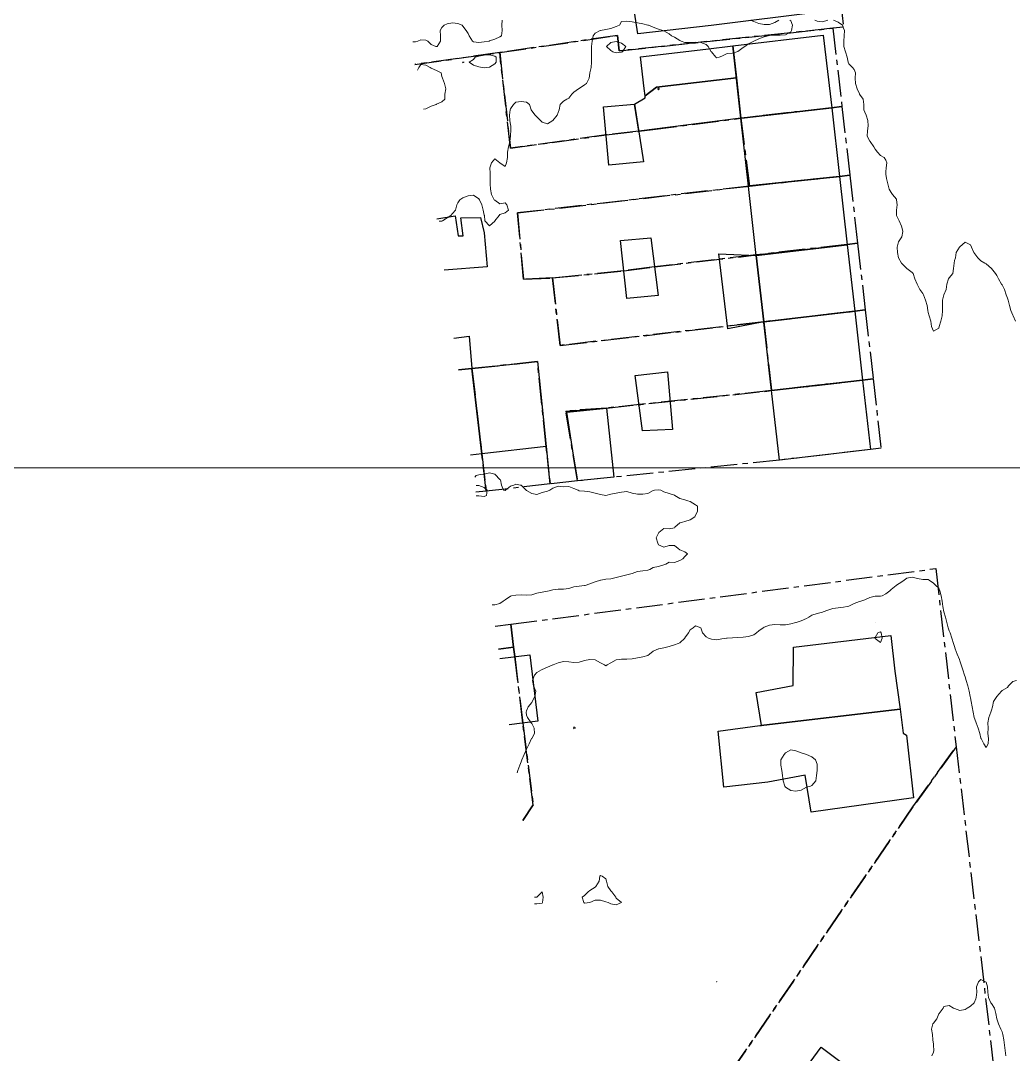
# Model space of a CAD drawing. Header units: centimetres. Extents: x 0 to 642158, y -847 to 649707.
# Drawn here: x 615771.9 to 615865.8, y 621031.9 to 621129.7 of the extents above; entities that cross this region are included whole.
import ezdxf

# ---------------------------------------------------------------- set-up
doc = ezdxf.new("R2010")
doc.units = ezdxf.units.CM
doc.header["$MEASUREMENT"] = 0
doc.linetypes.add('CENTERX2', pattern=[4, 2.5, -0.5, 0.5, -0.5])
doc.layers.add('MEV_grille', color=254, linetype='Continuous', lineweight=9)
doc.layers.add('WAL_topographie 0.5', color=253, linetype='Continuous', lineweight=20)
doc.layers.add('SPW_batiments', color=7, linetype='Continuous')
doc.layers.add('SPW_parcellaire cadastral', color=7, linetype='CENTERX2', lineweight=25, true_color=0xff0542)

# ---------------------------------------------------------------- blocks, each defined once
blk = doc.blocks.new('*U114')
at = {"layer": 'MEV_grille', "transparency": 33554687}
blk.add_lwpolyline([(-1338.461, 0), (1338.461, 0)], dxfattribs=at)
blk = doc.blocks.new('*U115')
at = {"layer": 'MEV_grille', "color": 0, "linetype": 'ByBlock', "lineweight": -2, "transparency": 16777216}
blk.add_blockref('*U114', (0, -1300), dxfattribs=at)

msp = doc.modelspace()

# ---------------------------------------------------------------- linework, layer by layer
at = {"layer": 'SPW_batiments'}
for points in [[(615847.596, 621130.527), (615837.233, 621129.244), (615830.283, 621128.442), (615829.847, 621131.302), (615827.966, 621131.079), (615827.734, 621133.252), (615831.235, 621133.674), (615846.947, 621135.144), (615847.596, 621130.527)], [(615848.627, 621121.455), (615840.365, 621120.494), (615840.038, 621120.456), (615839.267, 621127.315), (615847.824, 621128.329), (615848.627, 621121.455)], [(615832.065, 621123.402), (615830.977, 621122.562), (615830.895, 621123.266), (615830.546, 621126.254), (615836.733, 621127.007), (615839.267, 621127.315), (615839.608, 621124.283), (615832.065, 621123.402)], [(615830.377, 621119.227), (615829.99, 621121.8), (615830.998, 621122.378), (615830.977, 621122.562), (615832.065, 621123.402), (615839.608, 621124.283), (615840.038, 621120.456), (615840.038, 621120.453), (615830.377, 621119.227)], [(615830.811, 621116.337), (615827.554, 621116.006), (615827.057, 621121.536), (615829.99, 621121.8), (615830.811, 621116.337)], [(615849.366, 621114.951), (615841.164, 621114.078), (615840.94, 621114.058), (615840.851, 621114.034), (615840.761, 621114.029), (615840.038, 621120.456), (615840.365, 621120.494), (615848.627, 621121.455), (615849.366, 621114.951)], [(615850.103, 621108.464), (615841.498, 621107.463), (615840.795, 621113.727), (615840.763, 621114.01), (615840.851, 621114.034), (615840.94, 621114.058), (615841.164, 621114.078), (615849.366, 621114.951), (615850.103, 621108.464)], [(615811.281, 621110.937), (615813.007, 621111.213), (615813.298, 621109.316)], [(615813.298, 621109.316), (615813.763, 621109.334), (615813.561, 621111.03), (615815.421, 621111.062), (615815.763, 621109.617), (615816.022, 621106.409), (615811.975, 621106.082)], [(615832.22, 621103.698), (615829.247, 621103.391), (615828.643, 621108.876), (615831.508, 621109.137), (615832.22, 621103.698)], [(615850.815, 621102.197), (615842.204, 621101.195), (615841.498, 621107.463), (615850.103, 621108.464), (615850.815, 621102.197)], [(615842.204, 621101.195), (615838.811, 621100.52), (615837.966, 621107.625), (615841.499, 621107.463), (615842.204, 621101.195)], [(615851.555, 621095.685), (615842.936, 621094.683), (615842.204, 621101.195), (615850.815, 621102.197), (615851.555, 621095.685)], [(615812.892, 621099.661), (615814.334, 621099.834), (615814.6, 621096.777)], [(615814.6, 621096.777), (615815.538, 621088.703), (615814.475, 621088.583)], [(615821.626, 621089.387), (615815.538, 621088.703), (615814.6, 621096.777), (615820.789, 621097.426), (615821.626, 621089.387)], [(615833.575, 621091.015), (615830.733, 621090.863), (615830.028, 621096.127), (615833.082, 621096.45), (615833.575, 621091.015)], [(615852.301, 621089.112), (615843.676, 621088.108), (615842.936, 621094.683), (615851.555, 621095.685), (615852.301, 621089.112)], [(615828.024, 621086.491), (615824.574, 621086.139), (615823.562, 621092.644), (615827.339, 621093.036), (615828.024, 621086.491)], [(615854.615, 621068.136), (615855.093, 621064.548), (615842.213, 621063.025), (615841.989, 621062.999), (615841.474, 621066.124), (615844.992, 621066.792), (615845.021, 621070.42), (615854.229, 621071.497), (615854.615, 621068.136)], [(615817.225, 621069.336), (615820.059, 621069.686), (615820.839, 621063.393), (615818.122, 621063.057)], [(615855.397, 621062.272), (615855.706, 621062.065), (615856.379, 621056.156), (615846.676, 621054.803), (615846.106, 621058.294), (615842.601, 621057.633), (615838.432, 621057.166), (615837.878, 621062.453), (615841.84, 621062.979), (615841.989, 621062.999), (615842.213, 621063.025), (615855.093, 621064.548), (615855.397, 621062.272)], [(615854.661, 621027.281), (615844.124, 621012.791), (615836.821, 621017.788), (615847.635, 621032.546), (615854.661, 621027.281)]]:
    msp.add_lwpolyline(points, dxfattribs=at)
at = {"layer": 'SPW_parcellaire cadastral'}
for points in [[(615808.456, 621130.716), (615808.679, 621131.086), (615827.734, 621133.252), (615838.102, 621134.503), (615846.897, 621135.563), (615848.969, 621135.813), (615849.738, 621129.078), (615848.744, 621128.973), (615828.538, 621126.834), (615828.359, 621128.299), (615817.223, 621126.662)], [(615817.223, 621126.662), (615828.359, 621128.299), (615828.538, 621126.834), (615848.744, 621128.973), (615849.601, 621121.57), (615848.609, 621121.454), (615840.039, 621120.457), (615831.466, 621119.365), (615830.377, 621119.227), (615827.297, 621118.871), (615818.234, 621117.626), (615817.223, 621126.662)], [(615809.194, 621125.548), (615817.223, 621126.662), (615818.234, 621117.626), (615827.297, 621118.871), (615830.377, 621119.227), (615831.466, 621119.365), (615840.039, 621120.457), (615840.851, 621114.035), (615818.918, 621111.497), (615819.469, 621105.219), (615822.203, 621105.34), (615822.952, 621098.956), (615842.205, 621101.195), (615842.936, 621094.683), (615827.34, 621093.036), (615823.485, 621092.75), (615824.575, 621086.139), (615821.995, 621085.849), (615821.626, 621089.388), (615820.789, 621097.426), (615814.601, 621096.777), (615813.324, 621096.643)], [(615817.223, 621126.662), (615809.194, 621125.548)], [(615850.345, 621115.062), (615849.352, 621114.949), (615840.851, 621114.035), (615840.039, 621120.457), (615848.609, 621121.454), (615849.601, 621121.57), (615850.345, 621115.062)], [(615840.851, 621114.035), (615849.352, 621114.949), (615850.345, 621115.062), (615851.079, 621108.635), (615850.086, 621108.52), (615841.493, 621107.521), (615831.867, 621106.402), (615828.959, 621106.011), (615822.203, 621105.34), (615819.469, 621105.219), (615818.918, 621111.497), (615840.851, 621114.035)], [(615842.205, 621101.195), (615822.952, 621098.956), (615822.203, 621105.34), (615828.959, 621106.011), (615831.867, 621106.402), (615841.493, 621107.521), (615850.086, 621108.52), (615851.079, 621108.635), (615851.801, 621102.311), (615850.808, 621102.195), (615842.205, 621101.195)], [(615842.936, 621094.683), (615842.205, 621101.195), (615850.808, 621102.195), (615851.801, 621102.311), (615852.545, 621095.801), (615851.555, 621095.685), (615842.936, 621094.683)], [(615813.324, 621096.643), (615814.601, 621096.777), (615815.539, 621088.703), (615815.949, 621085.169), (615814.978, 621085.06)], [(615815.949, 621085.169), (615815.539, 621088.703), (615814.601, 621096.777), (615820.789, 621097.426), (615821.626, 621089.388), (615821.995, 621085.849), (615815.949, 621085.169)], [(615842.936, 621094.683), (615851.555, 621095.685), (615852.545, 621095.801), (615853.295, 621089.228), (615852.302, 621089.113), (615843.676, 621088.108), (615828.024, 621086.492), (615824.575, 621086.139), (615823.485, 621092.75), (615827.34, 621093.036), (615842.936, 621094.683)], [(615819.415, 621054), (615820.376, 621055.501), (615819.42, 621063.218), (615818.64, 621069.511), (615818.53, 621070.397), (615818.261, 621072.57), (615858.477, 621077.846), (615860.403, 621060.988), (615856.316, 621055.31), (615825.623, 621010.549)], [(615816.79, 621072.378), (615818.261, 621072.57), (615818.53, 621070.397), (615817.1, 621070.209)], [(615817.1, 621070.209), (615818.53, 621070.397)], [(615818.53, 621070.397), (615818.64, 621069.511), (615819.42, 621063.218), (615820.376, 621055.501), (615819.415, 621054)], [(615825.623, 621010.549), (615856.316, 621055.31), (615860.403, 621060.988), (615864.18, 621028.664), (615829.702, 620981.993)]]:
    msp.add_lwpolyline(points, dxfattribs=at)
at = {"layer": 'WAL_topographie 0.5'}
for points in [[(615809, 621127.677), (615809.25, 621127.677), (615809.478, 621127.75), (615809.75, 621127.874), (615810.25, 621127.854), (615810.409, 621127.75), (615810.75, 621127.448), (615811.17, 621127.25), (615811.25, 621127.229), (615811.305, 621127.25), (615811.609, 621127.75), (615811.631, 621128.25), (615811.578, 621128.75), (615811.75, 621129.053), (615811.958, 621129.25), (615812.25, 621129.378), (615812.75, 621129.471), (615813.25, 621129.43), (615813.659, 621129.25), (615813.75, 621129.163), (615814.056, 621128.75), (615814.25, 621128.477), (615814.341, 621128.25), (615814.658, 621127.75), (615814.75, 621127.692), (615815.25, 621127.608), (615815.75, 621127.693), (615816.228, 621127.75), (615816.25, 621127.769), (615816.75, 621127.93), (615817.25, 621128.159), (615817.398, 621128.25), (615817.446, 621128.75), (615817.427, 621129.25), (615817.45, 621129.75)], [(615811.5, 621110.713), (615811.75, 621110.713), (615811.816, 621110.75), (615812.25, 621111.032), (615812.586, 621111.25), (615812.75, 621111.446), (615813.042, 621111.75), (615813.175, 621112.25), (615813.25, 621112.454), (615813.436, 621112.75), (615813.75, 621112.933), (615814.25, 621113.101), (615814.75, 621113.181), (615815.25, 621112.823), (615815.307, 621112.75), (615815.519, 621112.25), (615815.664, 621111.75), (615815.75, 621111.295), (615815.769, 621111.25), (615815.808, 621110.75), (615816.25, 621110.271), (615816.75, 621110.728), (615816.77, 621110.75), (615817.167, 621111.25), (615817.25, 621111.35), (615817.75, 621111.5), (615818.058, 621111.75), (615817.886, 621112.25), (615817.75, 621112.464), (615817.25, 621112.361), (615816.75, 621112.694), (615816.713, 621112.75), (615816.452, 621113.25), (615816.344, 621113.75), (615816.319, 621114.25), (615816.335, 621114.75), (615816.313, 621115.25), (615816.302, 621115.75), (615816.432, 621116.25), (615816.75, 621116.609), (615817.25, 621116.25), (615817.25, 621116.25), (615817.75, 621115.904), (615817.862, 621116.25), (615817.956, 621116.75), (615817.956, 621117.25), (615818.06, 621117.75), (615818.177, 621118.25), (615818.241, 621118.75), (615818.25, 621118.875), (615818.283, 621119.25), (615818.263, 621119.75), (615818.25, 621119.821), (615818.185, 621120.25), (615818.142, 621120.75), (615818.224, 621121.25), (615818.25, 621121.35), (615818.516, 621121.75), (615818.75, 621121.992), (615819.25, 621122.032), (615819.75, 621121.987), (615820.04, 621121.75), (615820.193, 621121.25), (615820.25, 621121.155), (615820.577, 621120.75), (615820.75, 621120.605), (615821.073, 621120.25), (615821.25, 621120.092), (615821.75, 621119.926), (615822.25, 621120.25), (615822.25, 621120.25), (615822.669, 621120.75), (615822.75, 621121), (615822.85, 621121.25), (615822.945, 621121.75), (615823.25, 621122.083), (615823.573, 621122.25), (615823.75, 621122.35), (615824.036, 621122.75), (615824.25, 621122.926), (615824.684, 621123.25), (615824.75, 621123.283), (615825.25, 621123.616), (615825.425, 621123.75), (615825.679, 621124.25), (615825.75, 621124.708), (615825.754, 621124.75), (615825.866, 621125.25), (615825.917, 621125.75), (615825.899, 621126.25), (615825.894, 621126.75), (615825.92, 621127.25), (615825.958, 621127.75), (615826.06, 621128.25), (615826.25, 621128.5), (615826.717, 621128.75), (615826.75, 621128.767), (615827.25, 621128.85), (615827.75, 621128.95), (615828.25, 621129.148), (615828.553, 621129.25), (615828.75, 621129.607), (615829.25, 621129.637), (615829.75, 621129.573), (615830.25, 621129.481), (615830.75, 621129.381), (615831.25, 621129.26), (615831.283, 621129.25), (615831.75, 621129.066), (615832.25, 621128.889), (615832.661, 621128.75), (615832.75, 621128.713), (615833.25, 621128.448), (615833.459, 621128.25), (615833.75, 621128.124), (615834.25, 621127.827), (615834.394, 621127.75), (615834.75, 621127.628), (615835.25, 621127.628), (615835.75, 621127.667), (615836.25, 621127.631), (615836.75, 621127.44), (615836.944, 621127.25), (615837.242, 621126.75), (615837.25, 621126.735), (615837.684, 621126.25), (615837.75, 621126.179), (615837.977, 621126.25), (615838.25, 621126.329), (615838.75, 621126.598), (615839.25, 621126.625), (615839.65, 621126.75), (615839.75, 621126.778), (615840.25, 621127.147), (615840.402, 621127.25), (615840.75, 621127.5), (615841.25, 621127.75), (615841.25, 621127.75), (615841.75, 621127.979), (615842.25, 621128.174), (615842.607, 621128.25), (615842.75, 621128.288), (615843.25, 621128.323), (615843.75, 621128.316), (615844.25, 621128.363), (615844.75, 621128.641), (615844.836, 621128.75), (615844.93, 621129.25), (615844.75, 621129.659), (615844.683, 621129.75)], [(615843.629, 621129.75), (615843.25, 621129.5), (615842.75, 621129.323), (615842.25, 621129.324), (615841.75, 621129.425), (615841.25, 621129.602), (615840.917, 621129.75)], [(615847.042, 621129.75), (615847.25, 621129.639), (615847.75, 621129.575), (615848.25, 621129.722)], [(615848.788, 621129.75), (615849.25, 621129.542), (615849.65, 621129.25), (615849.75, 621128.967), (615849.828, 621128.75), (615849.813, 621128.25), (615849.782, 621127.75), (615849.779, 621127.25), (615849.926, 621126.75), (615850.086, 621126.25), (615850.197, 621125.75), (615850.25, 621125.62), (615850.583, 621125.25), (615850.75, 621125.077), (615850.89, 621124.75), (615850.848, 621124.25), (615850.873, 621123.75), (615851.023, 621123.25), (615851.25, 621122.769), (615851.265, 621122.75), (615851.607, 621122.25), (615851.683, 621121.75), (615851.679, 621121.25), (615851.75, 621121.036), (615851.875, 621120.75), (615852.044, 621120.25), (615852.066, 621119.75), (615852.029, 621119.25), (615851.985, 621118.75), (615852.25, 621118.302), (615852.269, 621118.25), (615852.613, 621117.75), (615852.75, 621117.531), (615852.967, 621117.25), (615853.25, 621116.941), (615853.579, 621116.75), (615853.75, 621116.491), (615853.83, 621116.25), (615853.785, 621115.75), (615853.75, 621115.375), (615853.735, 621115.25), (615853.75, 621115.173), (615853.815, 621114.75), (615853.953, 621114.25), (615854.066, 621113.75), (615854.25, 621113.417), (615854.378, 621113.25), (615854.75, 621112.802), (615854.774, 621112.75), (615854.808, 621112.25), (615854.757, 621111.75), (615854.759, 621111.25), (615854.996, 621110.75), (615855.228, 621110.25), (615855.25, 621110.134), (615855.348, 621109.75), (615855.25, 621109.25), (615855.25, 621109.25), (615854.96, 621108.75), (615854.829, 621108.25), (615854.84, 621107.75), (615854.956, 621107.25), (615855.221, 621106.75), (615855.25, 621106.721), (615855.75, 621106.25), (615855.75, 621106.25), (615856.25, 621105.845), (615856.333, 621105.75), (615856.5, 621105.25), (615856.706, 621104.75), (615856.75, 621104.683), (615856.959, 621104.25), (615857.25, 621103.875), (615857.3, 621103.75), (615857.517, 621103.25), (615857.653, 621102.75), (615857.708, 621102.25), (615857.75, 621102.062), (615857.848, 621101.75), (615857.995, 621101.25), (615858.083, 621100.75), (615858.25, 621100.303), (615858.75, 621100.6), (615858.781, 621100.75), (615858.939, 621101.25), (615859.088, 621101.75), (615859.122, 621102.25), (615859.097, 621102.75), (615859.105, 621103.25), (615859.25, 621103.75), (615859.25, 621103.75), (615859.457, 621104.25), (615859.529, 621104.75), (615859.684, 621105.25), (615859.75, 621105.354), (615860.102, 621105.75), (615860.167, 621106.25), (615860.204, 621106.75), (615860.25, 621107), (615860.341, 621107.25), (615860.404, 621107.75), (615860.732, 621108.25), (615860.75, 621108.275), (615861.25, 621108.717), (615861.75, 621108.464), (615861.865, 621108.25), (615862.073, 621107.75), (615862.25, 621107.5), (615862.45, 621107.25), (615862.75, 621106.95), (615863.125, 621106.75), (615863.25, 621106.694), (615863.75, 621106.25), (615863.75, 621106.25), (615864.136, 621105.75), (615864.25, 621105.583), (615864.411, 621105.25), (615864.708, 621104.75), (615864.75, 621104.697), (615864.974, 621104.25), (615865.129, 621103.75), (615865.25, 621103.428), (615865.316, 621103.25), (615865.455, 621102.75), (615865.588, 621102.25), (615865.75, 621101.822), (615865.803, 621101.75), (615866.01, 621101.25)], [(615828.829, 621126.75), (615828.75, 621126.709), (615828.25, 621126.651), (615827.93, 621126.75), (615827.75, 621126.852), (615827.34, 621127.25), (615827.75, 621127.624), (615828.25, 621127.703), (615828.75, 621127.56), (615829.161, 621127.25), (615828.829, 621126.75)], [(615815.938, 621125.25), (615815.75, 621125.214), (615815.562, 621125.25), (615815.25, 621125.313), (615814.75, 621125.477), (615814.321, 621125.75), (615814.75, 621126.005), (615814.899, 621126.25), (615815.25, 621126.339), (615815.75, 621126.438), (615816.25, 621126.458), (615816.75, 621126.321), (615816.9, 621126.25), (615816.902, 621125.75), (615816.75, 621125.607), (615816.25, 621125.291), (615815.938, 621125.25)], [(615809.448, 621125), (615809.5, 621125.129), (615809.582, 621125.25), (615809.75, 621125.529), (615810.25, 621125.472), (615810.654, 621125.25), (615810.75, 621125.191), (615811.25, 621124.965), (615811.676, 621124.75), (615811.75, 621124.404), (615811.801, 621124.25), (615812, 621123.75), (615812.114, 621123.25), (615812.031, 621122.75), (615812.017, 621122.25), (615811.75, 621122.014), (615811.25, 621121.774), (615811.214, 621121.75), (615810.75, 621121.609), (615810.25, 621121.346), (615810, 621121.305)], [(615813.85, 621125.75), (615813.75, 621125.712), (615813.7, 621125.75), (615813.75, 621125.771), (615813.85, 621125.75)], [(615832.308, 621123.25), (615832.25, 621123.13), (615832.182, 621123.25), (615832.25, 621123.4), (615832.308, 621123.25)], [(615816.5, 621074.407), (615816.75, 621074.407), (615817.25, 621074.539), (615817.564, 621074.75), (615817.75, 621074.89), (615818.25, 621075.22), (615818.35, 621075.25), (615818.75, 621075.338), (615819.25, 621075.35), (615819.75, 621075.331), (615820.25, 621075.362), (615820.75, 621075.503), (615821.25, 621075.604), (615821.75, 621075.703), (615821.917, 621075.75), (615822.25, 621075.838), (615822.75, 621075.897), (615823.25, 621075.898), (615823.75, 621075.945), (615824.25, 621076.128), (615824.75, 621076.186), (615825.25, 621076.226), (615825.308, 621076.25), (615825.75, 621076.396), (615826.25, 621076.585), (615826.75, 621076.743), (615826.792, 621076.75), (615827.25, 621076.833), (615827.75, 621076.88), (615828.25, 621076.994), (615828.75, 621077.132), (615829.25, 621077.25), (615829.25, 621077.25), (615829.75, 621077.389), (615830.25, 621077.558), (615830.75, 621077.645), (615831.25, 621077.703), (615831.432, 621077.75), (615831.75, 621077.95), (615832.25, 621078.05), (615832.75, 621078.182), (615832.929, 621078.25), (615833.25, 621078.437), (615833.75, 621078.427), (615834.25, 621078.618), (615834.55, 621078.75), (615834.75, 621079), (615834.981, 621079.25), (615834.75, 621079.417), (615834.25, 621079.603), (615834.103, 621079.75), (615833.75, 621080.023), (615833.25, 621080.042), (615832.75, 621079.855), (615832.25, 621080.1), (615832.179, 621080.25), (615832.036, 621080.75), (615832.25, 621081.2), (615832.281, 621081.25), (615832.75, 621081.645), (615833.25, 621081.611), (615833.75, 621081.712), (615833.779, 621081.75), (615834.25, 621082.171), (615834.5, 621082.25), (615834.75, 621082.288), (615835.25, 621082.45), (615835.678, 621082.75), (615835.75, 621082.886), (615835.924, 621083.25), (615835.924, 621083.75), (615835.75, 621083.883), (615835.25, 621084.177), (615835.035, 621084.25), (615834.75, 621084.335), (615834.25, 621084.487), (615833.796, 621084.75), (615833.75, 621084.785), (615833.25, 621084.947), (615832.75, 621085.111), (615832.456, 621085.25), (615832.25, 621085.302), (615831.861, 621085.25), (615831.75, 621085.217), (615831.25, 621084.95), (615830.75, 621084.88), (615830.25, 621084.875), (615829.75, 621084.987), (615829.25, 621085.121), (615828.75, 621085.083), (615828.25, 621084.991), (615827.75, 621084.872), (615827.25, 621084.761), (615826.75, 621084.846), (615826.25, 621084.98), (615825.75, 621085.115), (615825.25, 621085.154), (615824.75, 621085.204), (615824.63, 621085.25), (615824.25, 621085.417), (615823.75, 621085.601), (615823.25, 621085.588), (615822.75, 621085.635), (615822.25, 621085.45), (615821.972, 621085.25), (615821.75, 621085.163), (615821.25, 621085.027), (615820.75, 621084.853), (615820.25, 621084.945), (615819.75, 621085.239), (615819.731, 621085.25), (615819.25, 621085.731), (615819.15, 621085.75), (615818.75, 621085.815), (615818.568, 621085.75), (615818.25, 621085.629), (615817.772, 621085.25), (615817.75, 621085.227), (615817.583, 621085.25), (615817.383, 621085.75), (615817.292, 621086.25), (615817.25, 621086.281), (615816.781, 621086.75), (615816.75, 621086.764), (615816.25, 621086.9), (615815.75, 621086.789), (615815.45, 621086.75), (615815.25, 621086.708), (615815, 621086.647), (615814.875, 621086.5)], [(615815, 621085.711), (615815.25, 621085.711), (615815.75, 621085.516), (615816.024, 621085.25), (615815.97, 621084.75), (615815.75, 621084.679), (615815.25, 621084.714), (615815, 621084.714)], [(615818.875, 621058.5), (615818.947, 621058.75), (615819.125, 621059.25), (615819.25, 621059.563), (615819.317, 621059.75), (615819.549, 621060.25), (615819.75, 621060.739), (615819.756, 621060.75), (615819.997, 621061.25), (615820.241, 621061.75), (615820.25, 621061.778), (615820.516, 621062.25), (615820.491, 621062.75), (615820.25, 621063.183), (615820.204, 621063.25), (615819.837, 621063.75), (615819.75, 621063.973), (615819.712, 621064.25), (615819.75, 621064.375), (615819.929, 621064.75), (615820.25, 621065.172), (615820.304, 621065.25), (615820.55, 621065.75), (615820.641, 621066.25), (615820.417, 621066.75), (615820.332, 621067.25), (615820.524, 621067.75), (615820.75, 621067.996), (615821.189, 621068.25), (615821.25, 621068.285), (615821.75, 621068.514), (615822.25, 621068.733), (615822.295, 621068.75), (615822.75, 621068.938), (615823.25, 621069.047), (615823.75, 621069.017), (615824.25, 621068.951), (615824.75, 621068.989), (615825.25, 621069.159), (615825.75, 621069.244), (615826.25, 621069.193), (615826.75, 621068.937), (615827.141, 621068.75), (615827.25, 621068.65), (615827.389, 621068.75), (615827.75, 621068.93), (615828.25, 621069.2), (615828.528, 621069.25), (615828.75, 621069.27), (615829.25, 621069.274), (615829.75, 621069.291), (615830.25, 621069.387), (615830.75, 621069.506), (615831.25, 621069.631), (615831.394, 621069.75), (615831.75, 621070.014), (615832.25, 621070.245), (615832.266, 621070.25), (615832.75, 621070.355), (615833.25, 621070.478), (615833.75, 621070.62), (615834.098, 621070.75), (615834.25, 621070.824), (615834.732, 621071.25), (615834.75, 621071.279), (615835.07, 621071.75), (615835.25, 621072.044), (615835.529, 621072.25), (615835.75, 621072.433), (615836.25, 621072.25), (615836.25, 621072.25), (615836.399, 621071.75), (615836.75, 621071.399), (615836.979, 621071.25), (615837.25, 621071.148), (615837.75, 621071.099), (615838.25, 621071.183), (615838.67, 621071.25), (615838.75, 621071.262), (615839.25, 621071.304), (615839.75, 621071.323), (615840.25, 621071.359), (615840.75, 621071.406), (615841.25, 621071.562), (615841.513, 621071.75), (615841.75, 621071.953), (615842.161, 621072.25), (615842.25, 621072.311), (615842.75, 621072.486), (615843.25, 621072.548), (615843.75, 621072.522), (615844.25, 621072.514), (615844.75, 621072.609), (615845.25, 621072.747), (615845.259, 621072.75), (615845.75, 621072.885), (615846.25, 621073.118), (615846.456, 621073.25), (615846.75, 621073.434), (615847.25, 621073.596), (615847.75, 621073.722), (615847.82, 621073.75), (615848.25, 621073.897), (615848.75, 621074.056), (615849.25, 621074.136), (615849.75, 621074.176), (615850.087, 621074.25), (615850.25, 621074.293), (615850.75, 621074.529), (615851.25, 621074.712), (615851.394, 621074.75), (615851.75, 621074.898), (615852.25, 621075.104), (615852.75, 621075.219), (615853.25, 621075.226), (615853.395, 621075.25), (615853.75, 621075.458), (615854.137, 621075.75), (615854.25, 621075.868), (615854.718, 621076.25), (615854.75, 621076.271), (615855.25, 621076.58), (615855.486, 621076.75), (615855.75, 621076.923), (615856.25, 621077.028), (615856.75, 621076.893), (615857.25, 621076.819), (615857.75, 621076.796), (615857.836, 621076.75), (615858.25, 621076.477), (615858.472, 621076.25), (615858.75, 621075.99), (615858.865, 621075.75), (615859, 621075.25), (615859.093, 621074.75), (615859.15, 621074.25), (615859.25, 621073.75), (615859.25, 621073.75), (615859.396, 621073.25), (615859.509, 621072.75), (615859.637, 621072.25), (615859.75, 621071.954), (615859.836, 621071.75), (615860.004, 621071.25), (615860.15, 621070.75), (615860.25, 621070.461), (615860.317, 621070.25), (615860.504, 621069.75), (615860.706, 621069.25), (615860.75, 621069.125), (615860.873, 621068.75), (615861.029, 621068.25), (615861.203, 621067.75), (615861.25, 621067.607), (615861.351, 621067.25), (615861.514, 621066.75), (615861.647, 621066.25), (615861.735, 621065.75), (615861.75, 621065.607), (615861.811, 621065.25), (615861.913, 621064.75), (615862.018, 621064.25), (615862.111, 621063.75), (615862.25, 621063.35), (615862.291, 621063.25), (615862.494, 621062.75), (615862.628, 621062.25), (615862.75, 621061.792), (615862.783, 621061.75), (615863.022, 621061.25), (615863.25, 621060.917), (615863.435, 621061.25), (615863.456, 621061.75), (615863.412, 621062.25), (615863.417, 621062.75), (615863.401, 621063.25), (615863.48, 621063.75), (615863.699, 621064.25), (615863.75, 621064.432), (615863.847, 621064.75), (615863.944, 621065.25), (615864.25, 621065.75), (615864.25, 621065.75), (615864.687, 621066.25), (615864.75, 621066.317), (615865.25, 621066.6), (615865.357, 621066.75), (615865.75, 621067.143), (615866.125, 621067.25)], [(615852.75, 621072.75), (615852.75, 621072.75), (615852.75, 621072.75), (615852.75, 621072.75), (615852.75, 621072.75)], [(615853.41, 621071.25), (615853.25, 621070.833), (615852.75, 621071.221), (615852.731, 621071.25), (615852.75, 621071.321), (615853, 621071.75), (615853.25, 621071.87), (615853.299, 621071.75), (615853.41, 621071.25)], [(615824.25, 621062.685), (615824.404, 621062.75), (615824.25, 621062.855), (615824.217, 621062.75), (615824.25, 621062.685)], [(615846.25, 621057.148), (615846.63, 621057.25), (615846.75, 621057.317), (615847.132, 621057.75), (615847.203, 621058.25), (615847.25, 621058.75), (615847.25, 621058.75), (615847.27, 621059.25), (615847.25, 621059.333), (615847.098, 621059.75), (615846.75, 621060.017), (615846.25, 621060.25), (615846.25, 621060.25), (615845.75, 621060.417), (615845.25, 621060.609), (615844.75, 621060.682), (615844.25, 621060.394), (615844.12, 621060.25), (615843.831, 621059.75), (615843.828, 621059.25), (615843.918, 621058.75), (615843.988, 621058.25), (615844.028, 621057.75), (615844.186, 621057.25), (615844.25, 621057.157), (615844.75, 621056.857), (615845.25, 621056.778), (615845.75, 621056.889), (615846.25, 621057.148)], [(615828.25, 621046.028), (615828.75, 621046.25), (615828.25, 621046.65), (615828.197, 621046.75), (615827.816, 621047.25), (615827.75, 621047.346), (615827.458, 621047.75), (615827.329, 621048.25), (615827.25, 621048.481), (615826.9, 621048.75), (615826.75, 621048.802), (615826.703, 621048.75), (615826.617, 621048.25), (615826.309, 621047.75), (615826.25, 621047.712), (615825.75, 621047.375), (615825.583, 621047.25), (615825.25, 621046.917), (615825.015, 621046.75), (615825.189, 621046.25), (615825.25, 621046.173), (615825.75, 621046.25), (615825.75, 621046.25), (615826.25, 621046.474), (615826.75, 621046.458), (615827.25, 621046.305), (615827.499, 621046.25), (615827.75, 621046.125), (615828.25, 621046.028)], [(615820.5, 621046.107), (615820.75, 621046.107), (615821.25, 621046.183), (615821.277, 621046.25), (615821.35, 621046.75), (615821.25, 621047.25), (615820.75, 621046.75), (615820.75, 621046.75), (615820.5, 621046.75)], [(615858.092, 621031.75), (615858.25, 621032.083), (615858.306, 621032.25), (615858.265, 621032.75), (615858.25, 621032.85), (615858.209, 621033.25), (615858.152, 621033.75), (615858.072, 621034.25), (615858.206, 621034.75), (615858.25, 621034.822), (615858.583, 621035.25), (615858.75, 621035.7), (615858.781, 621035.75), (615859.173, 621036.25), (615859.25, 621036.417), (615859.75, 621036.5), (615860.167, 621036.25), (615860.25, 621036.227), (615860.75, 621036.036), (615861.25, 621036.135), (615861.45, 621036.25), (615861.75, 621036.437), (615862.107, 621036.75), (615862.25, 621037.125), (615862.298, 621037.25), (615862.346, 621037.75), (615862.321, 621038.25), (615862.518, 621038.75), (615862.75, 621038.967), (615863.183, 621038.75), (615863.25, 621038.694), (615863.361, 621038.25), (615863.408, 621037.75), (615863.452, 621037.25), (615863.687, 621036.75), (615863.75, 621036.694), (615864.029, 621036.25), (615864.17, 621035.75), (615864.24, 621035.25), (615864.25, 621035.226), (615864.393, 621034.75), (615864.63, 621034.25), (615864.75, 621033.993), (615864.833, 621033.75), (615864.922, 621033.25), (615864.964, 621032.75), (615865.025, 621032.25), (615865.089, 621031.75)], [(615837.75, 621038.725), (615837.766, 621038.75), (615837.75, 621038.769), (615837.731, 621038.75), (615837.75, 621038.725)]]:
    msp.add_lwpolyline(points, dxfattribs=at)

# ---------------------------------------------------------------- block references
at = {"layer": 'MEV_grille', "transparency": 33554687}
msp.add_blockref('*U115', (616669.481, 622387.381), dxfattribs=at)

doc.saveas('drawing.dxf')
